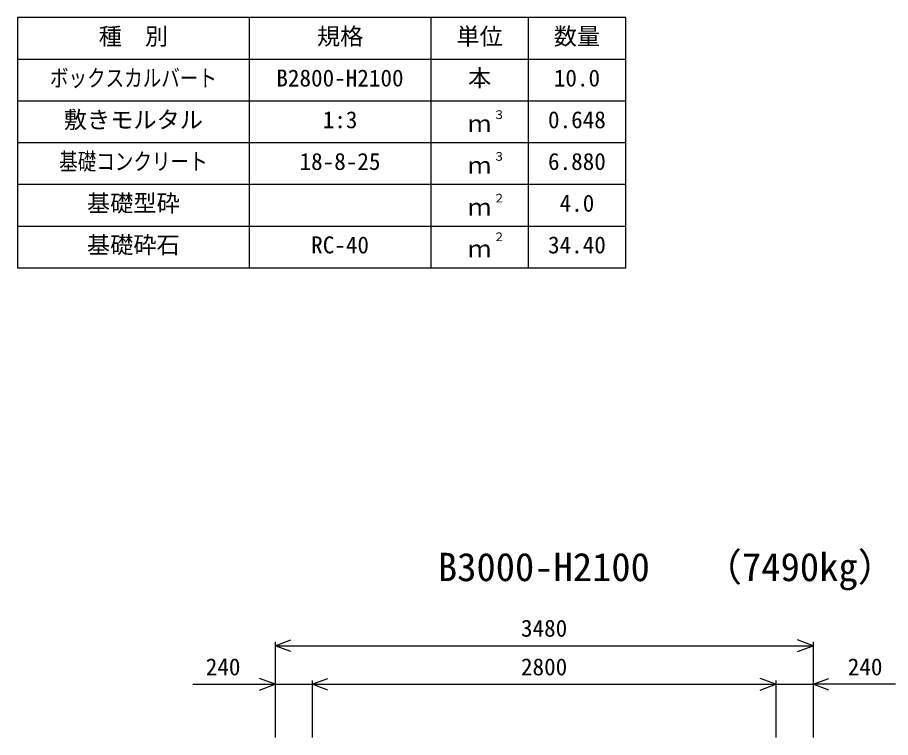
# Model space of a CAD drawing. Units: millimetres, scale not verified. Extents: x -100800 to 100800, y -35640 to 35640.
# Drawn here: x 41752 to 47400, y -8742 to -4081 of the extents above; entities that cross this region are included whole.
import ezdxf
from ezdxf.enums import TextEntityAlignment as Align

# ---------------------------------------------------------------- set-up
doc = ezdxf.new("R2010")
doc.units = ezdxf.units.MM
doc.header["$LTSCALE"] = 120
for name, color, linetype, lineweight in [('0-0_DIM', 7, 'Continuous', 25), ('0-3_HYO', 3, 'Continuous', 25), ('0-4_HYO2', 4, 'Continuous', 25), ('0-7_TXT', 7, 'Continuous', 25)]:
    doc.layers.add(name, color=color, linetype=linetype, lineweight=lineweight)
doc.styles.add('ＭＳ ゴシック', font='')
doc.styles.get('ＭＳ ゴシック').set_extended_font_data('MS Gothic')

msp = doc.modelspace()

# ---------------------------------------------------------------- linework, layer by layer
at = {"layer": '0-0_DIM'}
for p, q in [((43419.1, -8123.4), (43419.1, -8742)), ((46899.1, -8123.4), (46899.1, -8742)), ((43419.1, -8147.4), (46899.1, -8147.4)), ((42886.4, -8397.4), (43419.1, -8397.4)), ((43659.1, -8373.4), (43659.1, -8742)), ((46659.1, -8373.4), (46659.1, -8742)), ((47431.8, -8397.4), (46899.1, -8397.4))]:
    msp.add_line(p, q, dxfattribs=at)
for points in [[(43520.6, -8184.3), (43419.1, -8147.4), (43520.6, -8110.4)], [(46797.6, -8184.3), (46899.1, -8147.4), (46797.6, -8110.4)], [(43317.6, -8434.3), (43419.1, -8397.4), (43317.6, -8360.4)], [(43419.1, -8397.4), (43659.1, -8397.4), (46659.1, -8397.4), (46899.1, -8397.4)], [(43760.6, -8434.3), (43659.1, -8397.4), (43760.6, -8360.4)], [(46557.6, -8434.3), (46659.1, -8397.4), (46557.6, -8360.4)], [(47000.6, -8434.3), (46899.1, -8397.4), (47000.6, -8360.4)]]:
    msp.add_lwpolyline(points, dxfattribs=at)
at = {"layer": '0-3_HYO'}
for p, q in [((43251.6, -4081.4), (43251.6, -5701.4)), ((44426.6, -4081.4), (44426.6, -5701.4)), ((45056.6, -4081.4), (45056.6, -5701.4)), ((41751.6, -4351.4), (45686.6, -4351.4))]:
    msp.add_line(p, q, dxfattribs=at)
msp.add_lwpolyline([(41751.6, -5701.4), (45686.6, -5701.4), (45686.6, -4081.4), (41751.6, -4081.4)], close=True, dxfattribs=at)
at = {"layer": '0-4_HYO2'}
for p, q in [((41751.6, -4621.4), (45686.6, -4621.4)), ((41751.6, -4891.4), (45686.6, -4891.4)), ((41751.6, -5161.4), (45686.6, -5161.4)), ((41751.6, -5431.4), (45686.6, -5431.4))]:
    msp.add_line(p, q, dxfattribs=at)

# ---------------------------------------------------------------- texts
at = {"layer": '0-0_DIM', "style": 'ＭＳ ゴシック'}
for s, p in [('3480', (45009.1, -8122.4)), ('240', (42969.8, -8372.4)), ('2800', (45009.1, -8372.4)), ('240', (47123.4, -8372.4))]:
    msp.add_text(s, height=110, dxfattribs=at).set_placement(p, align=Align.BOTTOM_LEFT)
at = {"layer": '0-7_TXT', "style": 'ＭＳ ゴシック'}
for s, height, p in [('種\u3000別', 110, (42276.6, -4291.4)), ('規格', 110, (43689.1, -4291.4)), ('単位', 110, (44591.6, -4291.4)), ('数量', 110, (45221.6, -4291.4)), ('本', 110, (44666.6, -4561.4)), ('B2800-H2100', 110, (43426.6, -4561.4)), ('10.0', 110, (45221.6, -4561.4)), ('敷きモルタル', 110, (42051.6, -4831.4)), ('３', 55, (44830.5, -4755.5)), ('1:3', 110, (43726.6, -4831.4)), ('ｍ', 110, (44666.6, -4856.4)), ('0.648', 110, (45184.1, -4831.4)), ('18-8-25', 110, (43576.6, -5101.4)), ('３', 55, (44830.5, -5025.5)), ('6.880', 110, (45184.1, -5101.4)), ('ｍ', 110, (44666.6, -5126.4)), ('基礎型砕', 110, (42201.6, -5371.4)), ('２', 55, (44830.5, -5295.5)), ('4.0', 110, (45259.1, -5371.4)), ('ｍ', 110, (44666.6, -5396.4)), ('２', 55, (44830.5, -5545.5)), ('基礎砕石', 110, (42201.6, -5641.4)), ('RC-40', 110, (43651.6, -5641.4)), ('34.40', 110, (45184.1, -5641.4)), ('ｍ', 110, (44666.6, -5666.4)), ('B3000-H2100', 183.3, (44471.6, -7784.7)), ('（7490kg）', 183.3, (46189.3, -7784.7))]:
    msp.add_text(s, height=height, dxfattribs=at).set_placement(p, align=Align.BOTTOM_LEFT)
at = {"layer": '0-7_TXT', "style": 'ＭＳ ゴシック', "width": 0.8}
for s, p in [('ボックスカルバート', (41961.6, -4561.4)), ('基礎コンクリート', (42021.6, -5101.4))]:
    msp.add_text(s, height=110, dxfattribs=at).set_placement(p, align=Align.BOTTOM_LEFT)

doc.saveas('drawing.dxf')
